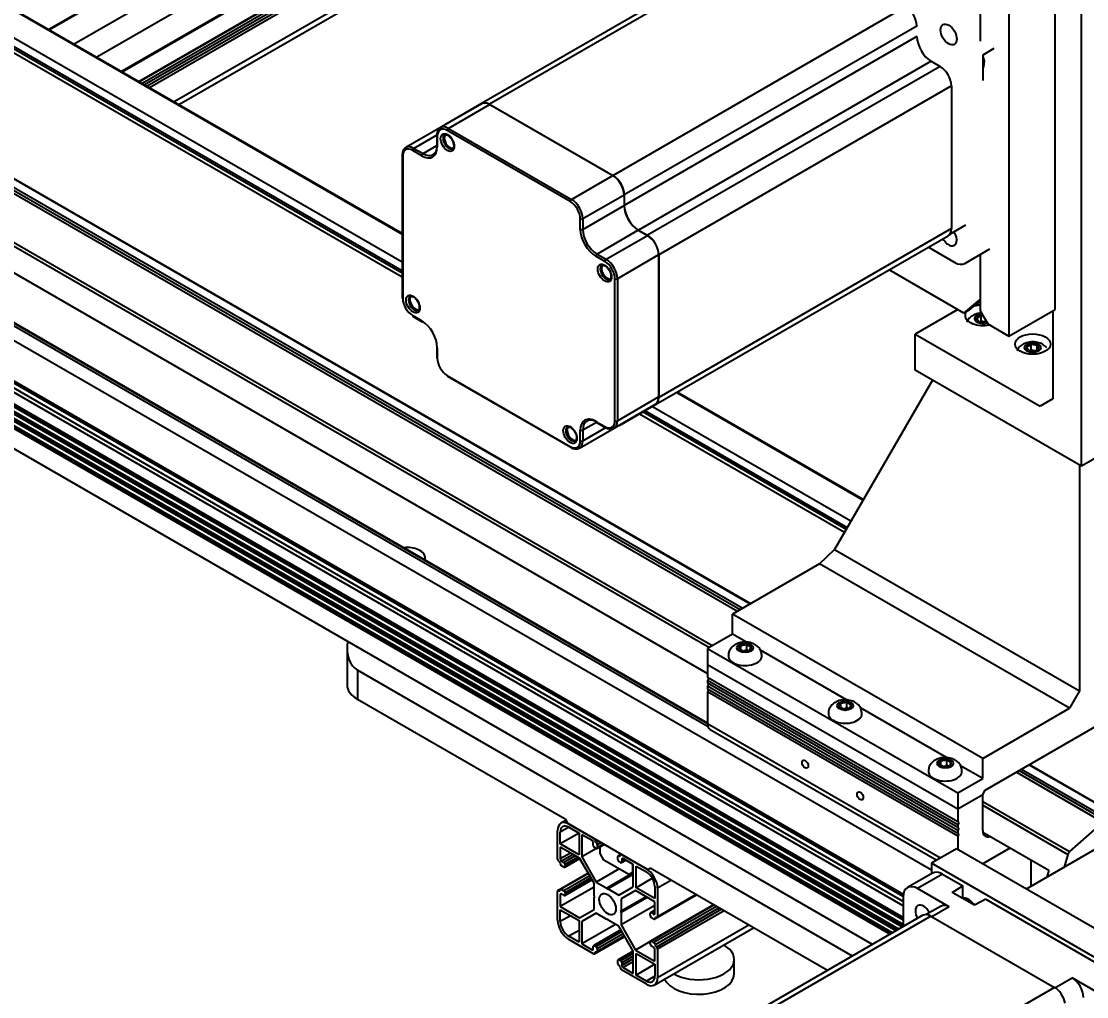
# Model space of a CAD drawing. Header units: millimetres. Extents: x 0 to 6044, y -1712 to 410.
# Drawn here: x 215 to 305.3, y 122.3 to 205 of the extents above; entities that cross this region are included whole.
import ezdxf
from ezdxf import colors
from ezdxf.entities.mleader import LeaderData, LeaderLine
from ezdxf.math import Vec2, Vec3

# ---------------------------------------------------------------- set-up
doc = ezdxf.new("R2010")
doc.units = ezdxf.units.MM
for name, color, linetype in [('1113-内六角平圆头螺钉-GB', 7, 'Continuous'), ('1115-步进电机LS86A12', 7, 'Continuous'), ('1121-安装板', 7, 'Continuous'), ('1211-TDT-4040S-8', 7, 'Continuous'), ('1212-GN_31611', 7, 'Continuous'), ('1221-第一轴同步带安装板', 7, 'Continuous'), ('1221-脚钉', 7, 'Continuous'), ('2114-步进电机LS86A12', 7, 'Continuous'), ('2313-内六角平圆头螺钉-GB', 7, 'Continuous'), ('2321-安装板零件', 7, 'Continuous'), ('2322-连接角', 7, 'Continuous'), ('Default', 7, 'Continuous'), ('G135后盖', 7, 'Continuous'), ('G135底座250', 7, 'Continuous'), ('LHBT10-S1000-1', 7, 'Continuous'), ('WGB10-4', 7, 'Continuous'), ('WGB10-5(B1)', 7, 'Continuous'), ('图框', 7, 'Continuous')]:
    doc.layers.add(name, color=color, linetype=linetype)

# ---------------------------------------------------------------- blocks, each defined once
blk = doc.blocks.new('SE1')
at = {"layer": '1113-内六角平圆头螺钉-GB', "color": 7, "linetype": 'Continuous'}
for p, q in [((275.99, 152.072), (276.492, 152.15)), ((275.99, 151.705), (275.99, 152.072)), ((276.492, 151.698), (276.492, 152.15)), ((276.492, 152.15), (276.859, 151.938)), ((276.223, 151.57), (275.855, 151.782)), ((276.725, 151.648), (276.223, 151.57)), ((284.708, 146.671), (284.341, 146.883)), ((284.475, 147.173), (284.977, 147.251)), ((284.475, 146.806), (284.475, 147.173)), ((285.21, 146.749), (284.708, 146.671)), ((284.977, 146.799), (284.977, 147.251)), ((284.977, 147.251), (285.344, 147.039)), ((293.193, 141.772), (292.826, 141.984)), ((292.96, 142.274), (293.462, 142.352)), ((292.96, 141.907), (292.96, 142.274)), ((293.462, 141.9), (293.462, 142.352)), ((293.462, 142.352), (293.83, 142.14)), ((293.695, 141.85), (293.193, 141.772))]:
    blk.add_line(p, q, dxfattribs=at)
for centre, radius, start, end in [((274.136, 152.756), 1.976, 330.4666, 339.74122), ((275.001, 152.624), 1.98, 330.47774, 339.73007), ((276.091, 152.626), 1.01, 280.17432, 293.35434), ((277.062, 152.261), 0.801, 224.64495, 233.33791), ((282.622, 147.857), 1.976, 330.4666, 339.74122), ((284.577, 147.727), 1.01, 280.17432, 293.35434), ((285.547, 147.362), 0.801, 224.64495, 233.33791), ((283.487, 147.725), 1.98, 330.47774, 339.73007), ((291.107, 142.958), 1.976, 330.4666, 339.74122), ((293.062, 142.828), 1.01, 280.17432, 293.35434), ((294.032, 142.463), 0.801, 224.64495, 233.33791), ((291.972, 142.826), 1.98, 330.47774, 339.73007)]:
    blk.add_arc(centre, radius, start, end, dxfattribs=at)
for centre in [(276.357, 151.86), (284.843, 146.961), (293.328, 142.062)]:
    blk.add_ellipse(centre, major_axis=(-0.689, 0), ratio=0.57735, dxfattribs=at)
for centre, major_axis, start_param, end_param in [((276.357, 151.86), (0.52, 0), 2.356194, 3.403392), ((276.357, 151.86), (0.52, 0), 1.308997, 2.356194), ((276.357, 151.86), (0.52, 0), 0.261799, 1.308997), ((276.357, 151.86), (-0.52, 0), 2.356194, 3.403392), ((276.357, 151.186), (1.425, 0), 3.115817, 6.283185), ((276.357, 151.86), (-0.52, 0), 0.261799, 1.308997), ((276.357, 151.86), (-0.52, 0), 1.308997, 2.356194), ((276.357, 151.186), (1.425, 0), 0, 0.002094), ((284.843, 146.961), (0.52, 0), 2.356194, 3.403392), ((284.843, 146.961), (-0.52, 0), 0.261799, 1.308997), ((284.843, 146.961), (0.52, 0), 1.308997, 2.356194), ((284.843, 146.961), (-0.52, 0), 1.308997, 2.356194), ((284.843, 146.961), (0.52, 0), 0.261799, 1.308997), ((284.843, 146.961), (-0.52, 0), 2.356194, 3.403392), ((284.843, 146.287), (1.425, 0), 3.115817, 6.283185), ((284.843, 146.287), (1.425, 0), 0, 0.002094), ((293.328, 142.062), (0.52, 0), 2.356194, 3.403392), ((293.328, 142.062), (-0.52, 0), 0.261799, 1.308997), ((293.328, 142.062), (0.52, 0), 1.308997, 2.356194), ((293.328, 142.062), (0.52, 0), 0.261799, 1.308997), ((293.328, 142.062), (-0.52, 0), 2.356194, 3.403392), ((293.328, 141.388), (1.425, 0), 3.115817, 6.283185), ((293.328, 142.062), (-0.52, 0), 1.308997, 2.356194), ((293.328, 141.388), (1.425, 0), 0, 0.002094)]:
    blk.add_ellipse(centre, major_axis=major_axis, ratio=0.57735, start_param=start_param, end_param=end_param, dxfattribs=at)
for points in [[(277.772, 151.19), (277.764, 151.32), (277.746, 151.546), (277.553, 151.87), (277.269, 152.124), (276.879, 152.306), (276.38, 152.386), (275.846, 152.316), (275.398, 152.102), (275.096, 151.787), (274.941, 151.457), (274.947, 151.264), (274.95, 151.183)], [(286.257, 146.291), (286.25, 146.421), (286.232, 146.647), (286.038, 146.971), (285.754, 147.225), (285.364, 147.407), (284.865, 147.487), (284.331, 147.417), (283.883, 147.203), (283.581, 146.889), (283.427, 146.558), (283.432, 146.365), (283.435, 146.284)], [(294.742, 141.392), (294.735, 141.522), (294.717, 141.748), (294.523, 142.072), (294.24, 142.326), (293.849, 142.508), (293.351, 142.588), (292.816, 142.518), (292.369, 142.304), (292.066, 141.99), (291.912, 141.659), (291.917, 141.466), (291.921, 141.385)]]:
    blk.add_open_spline(points, degree=3, knots=[0, 0, 0, 0, 0.086752, 0.176881, 0.267049, 0.369166, 0.49026, 0.622652, 0.746116, 0.849037, 0.945714, 1, 1, 1, 1], dxfattribs=at)
at = {"layer": '1115-步进电机LS86A12', "color": 7, "linetype": 'Continuous'}
for p, q in [((292.243, 132.747), (290.122, 131.522)), ((293.098, 132.662), (290.977, 131.438)), ((293.098, 132.662), (294.814, 131.672)), ((293.655, 129.891), (290.977, 131.438)), ((293.924, 131.12), (294.814, 131.672)), ((295.813, 130.029), (293.924, 131.12)), ((294.814, 130.644), (294.814, 131.672)), ((289.768, 130.739), (289.768, 128.202)), ((296.768, 130.544), (295.813, 130.029)), ((296.768, 130.544), (308.891, 123.544)), ((292.98, 129.958), (291.724, 129.233)), ((293.655, 129.891), (292.205, 129.054)), ((291.445, 129.171), (266.626, 114.841)), ((292.119, 129.104), (267.299, 114.775)), ((292.119, 129.104), (302.598, 123.054)), ((302.641, 123.028), (304.092, 123.866)), ((306.77, 122.319), (304.092, 123.866)), ((302.598, 123.054), (277.779, 108.724))]:
    blk.add_line(p, q, dxfattribs=at)
blk.add_arc((294.656, 129.324), 1.35, 31.73185, 74.44044, dxfattribs=at)
for centre, major_axis, start_param, end_param in [((293.098, 131.266), (0.855, -1.481), 2.356194, 3.141593), ((290.977, 130.041), (0.855, -1.481), 2.356194, 3.926991), ((295.151, 129.61), (-0.562, 0.974), 4.987986, 6.007589), ((295.213, 129.646), (0.548, -0.95), 2.609494, 2.973397), ((295.213, 129.646), (0.548, -0.95), 1.738992, 2.609494), ((291.491, 129.15), (-0.487, 0.844), 0, 1.528973), ((291.491, 129.15), (-0.487, 0.844), 4.666457, 6.283185), ((292.119, 128.004), (0.673, -1.167), 2.356194, 3.141593), ((293.655, 128.789), (0.675, -1.169), 2.356194, 3.141593), ((304.092, 122.763), (-0.675, 1.169), 3.926991, 5.497787), ((302.598, 121.954), (-0.673, 1.167), 4.197781, 5.497787)]:
    blk.add_ellipse(centre, major_axis=major_axis, ratio=0.57735, start_param=start_param, end_param=end_param, dxfattribs=at)
at = {"layer": '1121-安装板', "color": 7, "linetype": 'Continuous'}
for p, q in [((292.241, 174.594), (283.941, 160.219)), ((304.73, 167.384), (304.73, 148.216)), ((282.668, 158.994), (283.941, 160.219)), ((283.941, 160.219), (304.73, 148.216)), ((282.668, 158.994), (275.297, 154.738)), ((303.881, 146.747), (282.668, 158.994)), ((275.297, 153.023), (275.297, 154.738)), ((296.51, 142.491), (275.297, 154.738)), ((275.297, 153.023), (273.175, 151.799)), ((276.466, 152.348), (275.297, 153.023)), ((273.175, 151.799), (273.175, 150.451)), ((273.175, 151.799), (294.388, 139.551)), ((284.952, 147.449), (277.648, 151.666)), ((273.175, 150.451), (294.388, 138.204)), ((296.722, 139.796), (315.39, 150.574)), ((304.73, 148.216), (303.881, 146.747)), ((293.437, 142.55), (286.133, 146.767)), ((296.51, 142.491), (303.881, 146.747)), ((296.51, 140.776), (296.51, 142.491)), ((296.51, 140.776), (294.619, 141.868)), ((294.388, 139.551), (296.51, 140.776)), ((294.388, 139.551), (294.388, 138.204)), ((294.388, 138.204), (296.51, 139.429)), ((296.51, 139.429), (296.722, 139.796))]:
    blk.add_line(p, q, dxfattribs=at)
at = {"layer": '1211-TDT-4040S-8', "color": 7, "linetype": 'Continuous'}
for p, q in [((292.904, 247.967), (217.311, 204.324)), ((292.904, 247.917), (217.355, 204.299)), ((292.904, 245.492), (219.455, 203.086)), ((292.904, 243.287), (221.364, 201.984)), ((292.904, 240.862), (223.464, 200.771)), ((223.508, 200.746), (292.904, 240.811)), ((293.868, 239.706), (224.948, 199.915)), ((293.912, 239.68), (224.992, 199.89)), ((294.283, 239.65), (225.204, 199.767)), ((294.388, 239.466), (225.416, 199.645)), ((294.548, 239.313), (225.628, 199.522)), ((294.76, 239.191), (225.84, 199.4)), ((296.86, 237.978), (227.94, 198.187)), ((228.336, 197.959), (297.256, 237.75)), ((261.402, 136.649), (260.681, 136.232)), ((261.151, 137.23), (260.727, 136.985)), ((261.402, 136.918), (263.502, 135.706)), ((261.402, 136.649), (262.272, 136.146)), ((260.447, 133.942), (260.447, 136.367)), ((260.681, 135.228), (260.681, 136.232)), ((262.272, 136.146), (260.681, 135.228)), ((262.272, 136.146), (262.272, 134.309)), ((262.505, 136.012), (262.505, 134.122)), ((263.375, 135.51), (262.505, 136.012)), ((263.714, 135.583), (263.608, 135.522)), ((262.272, 134.309), (260.681, 135.228)), ((260.681, 134.958), (260.681, 133.954)), ((262.318, 134.013), (260.681, 134.958)), ((263.743, 134.836), (262.505, 134.122)), ((263.481, 135.105), (263.481, 135.326)), ((263.714, 134.848), (263.587, 134.922)), ((263.926, 135.461), (263.714, 135.338)), ((263.789, 134.841), (264.395, 135.19)), ((264.138, 135.338), (263.82, 135.154)), ((264.351, 135.216), (263.82, 134.909)), ((263.82, 135.154), (263.82, 134.909)), ((261.55, 134.456), (260.681, 133.954)), ((261.763, 134.334), (260.787, 133.77)), ((260.787, 133.77), (260.978, 133.66)), ((261.953, 134.224), (260.978, 133.66)), ((261.053, 133.261), (262.327, 133.997)), ((262.166, 134.101), (261.084, 133.476)), ((262.293, 134.028), (261.084, 133.33)), ((263.544, 131.888), (262.318, 134.013)), ((262.505, 134.122), (263.732, 131.997)), ((265.56, 133.905), (265.56, 134.15)), ((265.803, 134.341), (265.591, 134.219)), ((265.772, 134.273), (265.666, 134.211)), ((265.834, 134.359), (265.803, 134.341)), ((265.868, 133.641), (266.24, 133.855)), ((265.878, 134.334), (267.978, 133.121)), ((266.005, 133.991), (265.899, 133.93)), ((265.899, 133.93), (265.899, 133.709)), ((266.196, 133.881), (265.899, 133.709)), ((266.875, 133.489), (266.005, 133.991)), ((260.978, 133.268), (260.766, 133.391)), ((261.084, 133.476), (261.084, 133.33)), ((265.662, 133.111), (263.732, 131.997)), ((265.793, 133.648), (265.666, 133.721)), ((266.875, 131.599), (266.875, 133.489)), ((267.108, 131.517), (267.108, 133.354)), ((267.108, 133.354), (267.978, 132.852)), ((263.047, 132.75), (260.691, 131.39)), ((263.069, 132.712), (260.766, 131.382)), ((263.175, 132.528), (260.978, 131.26)), ((261.053, 130.86), (263.367, 132.196)), ((263.281, 132.345), (261.084, 131.076)), ((263.345, 132.234), (261.084, 130.929)), ((263.732, 131.997), (264.637, 131.474)), ((266.875, 132.766), (264.637, 131.474)), ((266.875, 132.644), (264.743, 131.413)), ((268.488, 132.313), (267.108, 131.517)), ((270.099, 132.142), (268.933, 131.468)), ((260.447, 128.773), (260.447, 131.198)), ((260.691, 131.39), (260.478, 131.267)), ((260.659, 131.321), (260.553, 131.26)), ((263.544, 131.566), (260.681, 129.912)), ((260.766, 131.382), (260.978, 131.26)), ((261.084, 131.076), (261.084, 130.929)), ((263.544, 130.843), (263.544, 131.888)), ((264.637, 131.474), (264.69, 131.37)), ((264.69, 131.37), (264.743, 131.413)), ((264.743, 131.413), (265.648, 130.89)), ((265.648, 130.89), (266.875, 131.599)), ((267.062, 131.274), (265.836, 130.566)), ((268.699, 130.329), (267.062, 131.274)), ((268.699, 130.598), (267.108, 131.517)), ((268.699, 131.603), (268.699, 130.598)), ((268.933, 131.468), (268.933, 129.043)), ((260.787, 130.978), (260.681, 130.917)), ((260.681, 130.917), (260.681, 129.912)), ((260.978, 130.868), (260.787, 130.978)), ((263.608, 130.745), (263.544, 130.843)), ((263.602, 130.754), (263.544, 130.721)), ((263.544, 130.721), (263.608, 130.745)), ((263.544, 129.676), (263.544, 130.721)), ((267.967, 130.751), (265.836, 129.521)), ((268.074, 130.69), (265.836, 129.398)), ((265.836, 130.566), (265.836, 129.521)), ((268.699, 129.325), (268.699, 130.329)), ((268.902, 128.974), (272.243, 130.904)), ((272.199, 130.929), (268.933, 129.043)), ((260.681, 129.912), (262.318, 128.967)), ((260.681, 128.639), (260.681, 129.643)), ((260.681, 129.643), (262.272, 128.724)), ((262.318, 128.967), (263.544, 129.676)), ((263.732, 129.351), (262.505, 128.643)), ((264.637, 128.829), (263.732, 129.351)), ((265.836, 129.521), (265.772, 129.496)), ((265.772, 129.496), (265.836, 129.398)), ((268.699, 130.007), (265.836, 128.353)), ((265.836, 129.398), (265.836, 128.353)), ((268.296, 129.165), (268.296, 129.312)), ((273.683, 130.073), (268.327, 126.981)), ((268.699, 129.596), (268.327, 129.381)), ((273.727, 130.047), (268.402, 126.973)), ((268.699, 129.545), (268.402, 129.374)), ((268.402, 129.374), (268.593, 129.263)), ((268.699, 129.325), (268.593, 129.263)), ((273.939, 129.925), (268.614, 126.851)), ((274.151, 129.802), (268.721, 126.667)), ((274.363, 129.68), (268.827, 126.483)), ((274.575, 129.557), (268.933, 126.299)), ((261.55, 129.141), (260.681, 128.639)), ((262.272, 128.724), (262.272, 126.887)), ((262.505, 128.643), (262.505, 126.753)), ((265.369, 128.406), (262.505, 126.753)), ((264.69, 128.871), (264.637, 128.829)), ((264.695, 128.862), (264.637, 128.829)), ((264.743, 128.767), (264.69, 128.871)), ((265.648, 128.245), (264.743, 128.767)), ((265.836, 128.353), (267.062, 126.228)), ((268.614, 128.859), (268.402, 128.982)), ((268.689, 128.852), (268.902, 128.974)), ((268.827, 128.982), (268.721, 128.92)), ((276.675, 128.345), (268.933, 123.874)), ((262.272, 127.892), (261.402, 127.39)), ((265.826, 127.937), (263.512, 126.601)), ((265.848, 127.899), (263.587, 126.593)), ((265.911, 127.789), (263.714, 126.52)), ((266.018, 127.605), (263.82, 126.336)), ((266.124, 127.421), (263.82, 126.091)), ((266.875, 126.12), (265.648, 128.245)), ((268.653, 123.256), (277.071, 128.117)), ((262.272, 126.887), (261.402, 127.39)), ((263.502, 125.908), (261.402, 127.12)), ((262.505, 126.753), (263.375, 126.25)), ((263.481, 126.312), (263.481, 126.532)), ((263.587, 126.593), (263.714, 126.52)), ((263.789, 126.023), (266.146, 127.383)), ((268.3, 126.943), (267.062, 126.228)), ((268.296, 126.765), (268.296, 126.912)), ((268.402, 126.973), (268.614, 126.851)), ((268.593, 126.471), (268.402, 126.581)), ((263.481, 126.312), (263.375, 126.25)), ((263.577, 125.9), (263.789, 126.023)), ((263.714, 126.03), (263.608, 125.969)), ((263.82, 126.336), (263.82, 126.091)), ((266.865, 126.136), (265.591, 125.401)), ((266.875, 126.091), (265.666, 125.393)), ((266.875, 125.944), (265.793, 125.32)), ((266.875, 125.699), (265.899, 125.136)), ((266.875, 124.23), (266.875, 126.12)), ((267.062, 126.228), (268.699, 125.283)), ((267.108, 124.095), (267.108, 125.932)), ((267.108, 125.932), (268.699, 125.014)), ((268.699, 125.283), (268.699, 126.287)), ((268.933, 126.299), (268.933, 123.874)), ((265.56, 125.087), (265.56, 125.332)), ((265.666, 125.393), (265.793, 125.32)), ((266.875, 125.479), (265.899, 124.916)), ((265.899, 125.136), (265.899, 124.916)), ((266.875, 125.234), (266.005, 124.732)), ((266.005, 124.732), (266.875, 124.23)), ((268.699, 125.014), (267.108, 124.095)), ((268.699, 125.014), (268.699, 124.009)), ((267.978, 123.323), (265.878, 124.536)), ((267.978, 123.593), (267.108, 124.095)), ((268.699, 124.009), (267.978, 123.593))]:
    blk.add_line(p, q, dxfattribs=at)
for centre, major_axis, start_param, end_param in [((261.402, 135.816), (0.675, -1.169), 2.356194, 3.926991), ((261.402, 135.816), (0.51, -0.883), 2.356194, 3.926991), ((263.502, 135.583), (-0.075, 0.13), 3.926991, 5.497787), ((263.375, 135.387), (0.075, -0.13), 0.785398, 2.356194), ((263.587, 135.044), (0.075, -0.13), 3.926991, 5.497787), ((263.714, 135.461), (-0.075, 0.13), 0.785398, 2.356194), ((263.714, 135.216), (-0.075, 0.13), 3.926991, 5.497787), ((263.714, 134.971), (-0.075, 0.13), 2.356194, 3.926991), ((260.553, 133.881), (0.075, -0.13), 3.926991, 5.497787), ((260.553, 133.636), (0.075, -0.13), 0.785398, 2.356194), ((260.787, 133.893), (-0.075, 0.13), 0.785398, 2.356194), ((265.666, 134.089), (0.075, -0.13), 2.356194, 3.926991), ((265.666, 133.844), (0.075, -0.13), 3.926991, 5.497787), ((265.666, 134.334), (-0.075, 0.13), 2.356194, 3.926991), ((265.878, 134.211), (0.075, -0.13), 2.356194, 3.926991), ((266.005, 133.868), (0.075, -0.13), 2.356194, 3.926991), ((260.766, 133.513), (0.075, -0.13), 3.926991, 5.497787), ((260.978, 133.538), (-0.075, 0.13), 3.926991, 5.497787), ((260.978, 133.391), (-0.075, 0.13), 2.356194, 3.926991), ((265.793, 133.77), (-0.075, 0.13), 2.356194, 3.926991), ((267.978, 132.019), (-0.675, 1.169), 3.926991, 5.497787), ((267.978, 132.019), (-0.51, 0.883), 3.926991, 5.497787), ((260.553, 131.137), (0.075, -0.13), 2.356194, 3.926991), ((260.553, 131.382), (-0.075, 0.13), 2.356194, 3.926991), ((260.766, 131.26), (0.075, -0.13), 2.356194, 3.926991), ((260.978, 131.137), (-0.075, 0.13), 3.926991, 5.497787), ((260.787, 130.856), (0.075, -0.13), 2.356194, 3.926991), ((260.978, 130.99), (-0.075, 0.13), 2.356194, 3.926991), ((268.402, 129.251), (0.075, -0.13), 2.356194, 3.926991), ((268.593, 129.386), (-0.075, 0.13), 2.356194, 3.926991), ((261.402, 128.222), (0.675, -1.169), 3.926991, 5.497787), ((261.402, 128.222), (0.51, -0.883), 3.926991, 5.497787), ((268.402, 129.104), (0.075, -0.13), 3.926991, 5.497787), ((268.614, 128.982), (-0.075, 0.13), 2.356194, 3.926991), ((268.827, 128.859), (0.075, -0.13), 2.356194, 3.926991), ((268.827, 129.104), (-0.075, 0.13), 2.356194, 3.926991), ((263.587, 126.471), (0.075, -0.13), 2.356194, 3.926991), ((263.714, 126.397), (-0.075, 0.13), 3.926991, 5.497787), ((268.402, 126.851), (0.075, -0.13), 2.356194, 3.926991), ((268.402, 126.704), (0.075, -0.13), 3.926991, 5.497787), ((268.614, 126.728), (-0.075, 0.13), 3.926991, 5.497787), ((268.827, 126.606), (-0.075, 0.13), 0.785398, 2.356194), ((263.375, 126.373), (-0.075, 0.13), 2.356194, 3.926991), ((263.502, 126.03), (-0.075, 0.13), 2.356194, 3.926991), ((263.714, 125.908), (0.075, -0.13), 2.356194, 3.926991), ((263.714, 126.153), (-0.075, 0.13), 2.356194, 3.926991), ((268.593, 126.348), (0.075, -0.13), 0.785398, 2.356194), ((268.827, 126.361), (-0.075, 0.13), 3.926991, 5.497787), ((265.666, 125.271), (0.075, -0.13), 2.356194, 3.926991), ((265.666, 125.026), (0.075, -0.13), 3.926991, 5.497787), ((265.666, 124.781), (0.075, -0.13), 0.785398, 2.356194), ((265.878, 124.658), (0.075, -0.13), 3.926991, 5.497787), ((265.793, 125.197), (-0.075, 0.13), 3.926991, 5.497787), ((266.005, 124.854), (-0.075, 0.13), 0.785398, 2.356194), ((267.978, 124.426), (-0.51, 0.883), 2.356194, 3.926991), ((267.978, 124.426), (-0.675, 1.169), 2.356194, 3.926991)]:
    blk.add_ellipse(centre, major_axis=major_axis, ratio=0.57735, start_param=start_param, end_param=end_param, dxfattribs=at)
blk.add_ellipse((264.69, 130.121), major_axis=(0.495, -0.857), ratio=0.57735, dxfattribs=at)
at = {"layer": '1212-GN_31611', "color": 7, "linetype": 'Continuous'}
for p, q in [((264.054, 134.407), (264.054, 134.993)), ((264.372, 133.856), (264.054, 134.407)), ((266.493, 132.631), (264.372, 133.856)), ((266.811, 133.525), (266.811, 132.815)), ((266.875, 132.852), (266.811, 132.815)), ((266.811, 132.815), (266.493, 132.631))]:
    blk.add_line(p, q, dxfattribs=at)
at = {"layer": '1221-第一轴同步带安装板', "color": 7, "linetype": 'Continuous'}
for p, q in [((242.598, 151.904), (242.598, 148.737)), ((243.477, 149.962), (243.477, 147.512)), ((285.466, 125.719), (243.477, 149.962)), ((243.477, 147.512), (261.084, 137.347)), ((261.084, 137.347), (261.296, 136.979)), ((268.084, 133.06), (261.296, 136.979)), ((268.084, 133.06), (268.296, 133.183)), ((283.345, 124.494), (268.296, 133.183))]:
    blk.add_line(p, q, dxfattribs=at)
for centre, major_axis, start_param, end_param in [((245.598, 153.636), (-2.121, -3.674), 5.35589, 6.283185), ((245.598, 148.737), (3, 0), 3.141593, 3.926991)]:
    blk.add_ellipse(centre, major_axis=major_axis, ratio=0.57735, start_param=start_param, end_param=end_param, dxfattribs=at)
at = {"layer": '1221-脚钉', "color": 7, "linetype": 'Continuous'}
for p, q in [((274.554, 126.655), (274.546, 126.659)), ((275.433, 124.205), (275.433, 125.43))]:
    blk.add_line(p, q, dxfattribs=at)
for centre, major_axis, start_param, end_param in [((272.433, 125.43), (-3, 0), 0.781794, 3.926991), ((272.433, 126.655), (-1.5, 0), -4.047128, -3.806854), ((272.433, 124.205), (-3, 0), 0.257633, 3.141593)]:
    blk.add_ellipse(centre, major_axis=major_axis, ratio=0.57735, start_param=start_param, end_param=end_param, dxfattribs=at)
at = {"layer": '2114-步进电机LS86A12', "color": 7, "linetype": 'Continuous'}
for p, q in [((278.823, 212.392), (254.004, 198.063)), ((279.497, 212.326), (254.677, 197.996)), ((289.976, 206.275), (265.157, 191.946)), ((290.929, 204.626), (266.109, 190.296)), ((290.929, 204.64), (290.929, 204.626)), ((290.929, 203.736), (266.109, 189.407)), ((290.929, 203.736), (290.929, 203.752)), ((296.545, 202.183), (297.468, 202.753)), ((292.136, 201.646), (267.316, 187.316)), ((292.136, 201.646), (292.906, 201.201)), ((296.545, 200.001), (296.545, 202.183)), ((292.906, 201.201), (268.086, 186.872)), ((293.858, 199.551), (269.039, 185.222)), ((293.858, 199.551), (293.858, 187.451)), ((254.024, 198.032), (250.523, 196.011)), ((254.004, 198.063), (251.074, 196.371)), ((254.699, 197.965), (251.198, 195.945)), ((254.677, 197.996), (265.157, 191.946)), ((254.699, 197.965), (265.135, 191.94)), ((250.523, 196.011), (247.591, 194.318)), ((250.207, 195.372), (248.266, 194.251)), ((250.2, 195.332), (250.2, 194.444)), ((250.244, 195.271), (250.244, 194.383)), ((261.529, 189.735), (251.092, 195.761)), ((251.198, 195.945), (261.635, 189.919)), ((249.035, 193.807), (250.2, 194.48)), ((247.267, 193.639), (247.267, 181.588)), ((247.311, 193.578), (247.311, 181.526)), ((248.929, 193.624), (248.16, 194.068)), ((248.266, 194.251), (249.035, 193.807)), ((261.635, 189.919), (265.135, 191.94)), ((266.09, 190.286), (262.59, 188.265)), ((266.09, 190.286), (266.09, 189.398)), ((266.109, 190.296), (266.109, 189.407)), ((262.59, 187.378), (266.09, 189.398)), ((262.378, 187.378), (262.378, 188.265)), ((262.59, 188.265), (262.59, 187.378)), ((267.299, 187.304), (263.799, 185.283)), ((267.299, 187.304), (268.068, 186.86)), ((267.316, 187.316), (268.086, 186.872)), ((293.858, 187.451), (269.039, 173.121)), ((293.732, 186.977), (295.067, 187.748)), ((264.568, 184.839), (268.068, 186.86)), ((268.76, 172.505), (293.579, 186.834)), ((263.799, 185.283), (264.568, 184.839)), ((291.902, 185.866), (294.137, 184.575)), ((294.992, 184.49), (297.113, 185.715)), ((264.462, 184.656), (263.693, 185.099)), ((269.023, 185.207), (265.523, 183.186)), ((269.023, 185.207), (269.023, 173.155)), ((269.039, 185.222), (269.039, 173.121)), ((265.31, 171.134), (265.31, 183.186)), ((265.523, 183.186), (265.523, 171.134)), ((248.16, 180.057), (248.929, 179.613)), ((248.191, 179.988), (248.96, 179.544)), ((250.2, 177.396), (250.2, 176.508)), ((250.244, 177.335), (250.244, 176.447)), ((251.092, 174.977), (261.529, 168.951)), ((251.123, 174.908), (261.56, 168.883)), ((265.523, 171.134), (269.023, 173.155)), ((265.243, 170.516), (268.743, 172.537)), ((265.83, 170.813), (268.76, 172.505)), ((263.755, 171.002), (262.59, 170.329)), ((263.693, 171.088), (264.462, 170.644)), ((263.724, 171.02), (264.493, 170.576)), ((262.31, 168.823), (265.243, 170.516)), ((262.378, 169.441), (262.378, 170.329)), ((262.59, 169.441), (264.529, 170.561)), ((262.59, 170.329), (262.59, 169.441))]:
    blk.add_line(p, q, dxfattribs=at)
blk.add_arc((295.302, 201.54), 1.35, 345.55956, 22.967, dxfattribs=at)
for centre, major_axis, start_param, end_param in [((289.976, 205.176), (-0.673, 1.167), 3.939692, 5.497787), ((292.136, 203.04), (-0.853, 1.478), 0.785398, 2.356194), ((295.858, 201.861), (0.548, -0.95), 0.532098, 1.269476), ((295.797, 201.825), (-0.562, 0.974), 3.580897, 4.273085), ((292.906, 200.101), (-0.673, 1.167), 3.926991, 5.497787), ((295.858, 201.861), (0.548, -0.95), 0.30132, 0.532098), ((254.677, 196.896), (0.673, -1.167), 2.356194, 3.374097), ((254.699, 196.863), (0.675, -1.169), 2.356194, 3.141593), ((251.198, 194.842), (0.675, -1.169), 2.356194, 3.086013), ((251.748, 195.205), (0.673, -1.167), 2.909089, 3.374097), ((250.35, 195.332), (0.15, 0), 3.14143, 3.926991), ((251.092, 194.781), (0.6, -1.039), 2.356194, 3.926991), ((251.198, 194.842), (0.675, -1.169), 3.086013, 3.141593), ((251.213, 194.808), (-0.337, 0.585), 0.000188, 3.160681), ((251.319, 194.869), (0.337, -0.585), 3.141593, 6.283185), ((251.198, 195.822), (-0.075, -0.13), 3.926991, 5.497787), ((248.266, 193.149), (0.675, -1.169), 3.086013, 3.141593), ((248.266, 193.149), (0.675, -1.169), 2.356194, 3.086013), ((248.929, 195.142), (-0.93, 1.611), 2.356194, 3.926991), ((249.035, 195.204), (-0.855, 1.481), 2.356194, 3.926991), ((250.35, 194.444), (0.15, 0), 3.141593, 3.926991), ((247.417, 193.639), (0.15, 0), 3.14143, 3.926991), ((248.16, 193.088), (0.6, -1.039), 2.356194, 3.926991), ((248.266, 194.129), (-0.075, -0.13), 3.926991, 5.497787), ((249.035, 193.685), (-0.075, -0.13), 3.926991, 5.497787), ((265.135, 190.837), (-0.675, 1.169), 3.926991, 5.497787), ((265.157, 190.846), (-0.673, 1.167), 3.926991, 5.497787), ((261.635, 189.796), (-0.075, -0.13), 3.926991, 5.497787), ((261.635, 188.817), (-0.675, 1.169), 3.926991, 5.497787), ((261.529, 188.755), (0.6, -1.039), 0.785398, 2.356194), ((267.299, 188.7), (-0.855, 1.481), 0.785398, 2.356194), ((267.316, 188.71), (-0.853, 1.478), 0.785398, 2.356194), ((262.484, 188.327), (0.15, 0), 3.926991, 5.497787), ((263.693, 186.618), (0.93, -1.611), 3.926991, 5.497787), ((262.484, 187.439), (0.15, 0), 3.926991, 5.497787), ((263.799, 186.679), (-0.855, 1.481), 0.785398, 2.356194), ((293.623, 186.862), (-0.487, 0.844), 1.573307, 4.758321), ((292.906, 188.001), (-0.673, 1.167), 3.141593, 3.890636), ((292.906, 188.001), (0.673, -1.167), 0.749044, 0.785398), ((268.068, 185.758), (-0.675, 1.169), 3.926991, 5.497787), ((268.086, 185.772), (-0.673, 1.167), 3.926991, 5.497787), ((263.799, 185.161), (0.075, 0.13), 0.785398, 2.356194), ((264.652, 183.794), (0.337, -0.585), 3.141593, 6.283185), ((264.568, 184.717), (0.075, 0.13), 0.785398, 2.356194), ((264.462, 183.676), (0.6, -1.039), 0.785398, 2.356194), ((264.568, 183.737), (-0.675, 1.169), 3.926991, 5.497787), ((294.137, 185.971), (-0.855, 1.481), 2.356194, 3.141593), ((264.546, 183.733), (-0.337, 0.585), 0.000188, 3.160681), ((265.417, 183.247), (0.15, 0), 3.926991, 5.497787), ((248.288, 181.102), (-0.337, 0.585), 0.000188, 3.160681), ((248.394, 181.163), (0.337, -0.585), 3.430674, 6.283185), ((247.417, 181.588), (0.15, 0), 3.141593, 3.926991), ((248.16, 181.036), (-0.6, 1.039), 0.785398, 2.356194), ((248.266, 180.118), (0.075, 0.13), 2.356194, 3.141593), ((248.929, 178.094), (-0.93, 1.611), 3.926991, 5.497787), ((249.035, 179.674), (0.075, 0.13), 2.356194, 3.141593), ((250.35, 177.396), (0.15, 0), 3.141593, 3.926991), ((250.35, 176.508), (0.15, 0), 3.141593, 3.926991), ((251.092, 175.957), (-0.6, 1.039), 0.785398, 2.356194), ((251.198, 175.038), (0.075, 0.13), 2.356194, 3.141593), ((268.086, 173.671), (-0.673, 1.167), 2.909089, 3.926991), ((268.068, 173.706), (-0.675, 1.169), 3.141593, 3.926991), ((263.693, 169.57), (0.93, -1.611), 2.356194, 3.926991), ((263.799, 169.631), (0.855, -1.481), 2.356194, 3.926991), ((263.799, 171.15), (0.075, 0.13), 2.356194, 3.141593), ((264.462, 171.624), (-0.6, 1.039), 2.356194, 3.926991), ((264.568, 171.685), (-0.675, 1.169), 3.086013, 3.926991), ((265.417, 171.196), (0.15, 0), 3.926991, 5.497787), ((265.157, 171.98), (-0.673, 1.167), 2.909089, 3.374097), ((261.62, 170.027), (-0.337, 0.585), 0.000188, 3.160681), ((261.727, 170.088), (0.337, -0.585), 3.141593, 6.283185), ((262.484, 170.39), (0.15, 0), 3.926991, 5.497787), ((264.568, 170.706), (0.075, 0.13), 2.356194, 3.141404), ((261.529, 169.931), (-0.6, 1.039), 2.356194, 3.926991), ((261.635, 169.992), (-0.675, 1.169), 3.086013, 3.926991), ((262.484, 169.502), (0.15, 0), 3.926991, 5.497787), ((261.635, 169.012), (0.075, 0.13), 2.356194, 3.141404)]:
    blk.add_ellipse(centre, major_axis=major_axis, ratio=0.57735, start_param=start_param, end_param=end_param, dxfattribs=at)
for centre, major_axis in [((293.623, 203.911), (-0.487, 0.844)), ((251.107, 194.747), (0.412, -0.714)), ((264.44, 183.671), (0.412, -0.714)), ((248.182, 181.041), (0.412, -0.714)), ((261.514, 169.965), (0.412, -0.714))]:
    blk.add_ellipse(centre, major_axis=major_axis, ratio=0.57735, dxfattribs=at)
for points, knots in [([(250.577, 196.018), (250.522, 195.997), (250.389, 195.942), (250.235, 195.691), (250.21, 195.471), (250.2, 195.332)], [0, 0, 0, 0, 0.205409, 0.586588, 1, 1, 1, 1]), ([(250.876, 195.39), (250.879, 195.392), (250.903, 195.416), (250.979, 195.421), (251.082, 195.377), (251.138, 195.352)], [0, 0, 0, 0, 0.050801, 0.564664, 1, 1, 1, 1]), ([(251.138, 195.352), (251.193, 195.315), (251.292, 195.247), (251.45, 195.06), (251.574, 194.835), (251.644, 194.601), (251.652, 194.401), (251.609, 194.27), (251.574, 194.242), (251.554, 194.228)], [0, 0, 0, 0, 0.132655, 0.279413, 0.430464, 0.582014, 0.729834, 0.871769, 1, 1, 1, 1]), ([(247.644, 194.325), (247.589, 194.304), (247.456, 194.249), (247.302, 193.998), (247.277, 193.778), (247.267, 193.639)], [0, 0, 0, 0, 0.205409, 0.586588, 1, 1, 1, 1]), ([(264.209, 184.315), (264.211, 184.317), (264.235, 184.341), (264.311, 184.346), (264.414, 184.302), (264.471, 184.276)], [0, 0, 0, 0, 0.050801, 0.564664, 1, 1, 1, 1]), ([(264.471, 184.276), (264.525, 184.24), (264.624, 184.171), (264.783, 183.984), (264.906, 183.759), (264.977, 183.525), (264.985, 183.326), (264.942, 183.195), (264.906, 183.167), (264.886, 183.153)], [0, 0, 0, 0, 0.132655, 0.279413, 0.430464, 0.582014, 0.729834, 0.871769, 1, 1, 1, 1]), ([(247.951, 181.684), (247.954, 181.686), (247.977, 181.71), (248.053, 181.715), (248.157, 181.671), (248.213, 181.646)], [0, 0, 0, 0, 0.050801, 0.564664, 1, 1, 1, 1]), ([(248.213, 181.646), (248.268, 181.609), (248.366, 181.541), (248.525, 181.354), (248.648, 181.129), (248.719, 180.894), (248.727, 180.695), (248.684, 180.564), (248.649, 180.536), (248.628, 180.522)], [0, 0, 0, 0, 0.132655, 0.279413, 0.430464, 0.582014, 0.729834, 0.871769, 1, 1, 1, 1]), ([(261.284, 170.608), (261.286, 170.611), (261.31, 170.635), (261.386, 170.64), (261.489, 170.596), (261.545, 170.57)], [0, 0, 0, 0, 0.050801, 0.564664, 1, 1, 1, 1]), ([(261.545, 170.57), (261.6, 170.534), (261.699, 170.465), (261.857, 170.278), (261.981, 170.053), (262.051, 169.819), (262.06, 169.62), (262.016, 169.489), (261.981, 169.461), (261.961, 169.447)], [0, 0, 0, 0, 0.132655, 0.279413, 0.430464, 0.582014, 0.729834, 0.871769, 1, 1, 1, 1]), ([(264.493, 170.576), (264.586, 170.529), (264.766, 170.445), (265.029, 170.416), (265.149, 170.486), (265.189, 170.509)], [0, 0, 0, 0, 0.351851, 0.812673, 1, 1, 1, 1]), ([(261.56, 168.883), (261.653, 168.836), (261.833, 168.752), (262.097, 168.723), (262.216, 168.792), (262.257, 168.816)], [0, 0, 0, 0, 0.351851, 0.812673, 1, 1, 1, 1])]:
    blk.add_open_spline(points, degree=3, knots=knots, dxfattribs=at)
at = {"layer": '2313-内六角平圆头螺钉-GB', "color": 7, "linetype": 'Continuous'}
for p, q in [((296.142, 179.572), (296.008, 179.862)), ((296.375, 179.623), (296.375, 180.074)), ((296.375, 180.074), (296.533, 180.049)), ((296.644, 179.494), (296.142, 179.572)), ((300.385, 177.122), (300.251, 177.412)), ((300.887, 177.045), (300.385, 177.122)), ((300.618, 177.173), (300.618, 177.624)), ((300.618, 177.624), (301.12, 177.547)), ((301.12, 177.095), (301.12, 177.547)), ((301.12, 177.547), (301.254, 177.257))]:
    blk.add_line(p, q, dxfattribs=at)
for centre, radius, start, end in [((295.344, 181.437), 1.709, 292.87149, 307.12851), ((295.794, 180.205), 0.823, 299.07004, 314.93583), ((296.776, 180.55), 1.01, 246.64352, 269.01293), ((295.979, 181.071), 1.711, 292.87853, 298.85916), ((299.586, 178.987), 1.709, 292.87149, 307.12851), ((300.037, 177.756), 0.823, 299.07004, 314.93583), ((301.018, 178.1), 1.01, 246.64352, 275.76852), ((300.222, 178.621), 1.711, 292.87853, 307.12147)]:
    blk.add_arc(centre, radius, start, end, dxfattribs=at)
for centre, major_axis, start_param, end_param in [((296.51, 179.784), (0.689, 0), 1.646529, 5.280157), ((296.51, 179.784), (0.52, 0), 2.879793, 3.926991), ((296.51, 179.784), (-0.52, 0), 4.974188, 6.021386), ((296.51, 179.784), (0.52, 0), 1.563917, 1.832596), ((296.51, 179.784), (-0.52, 0), 0.785398, 1.832596), ((296.51, 179.784), (0.52, 0), 4.974188, 5.36277), ((300.752, 177.335), (0.52, 0), 2.879793, 3.926991), ((300.752, 177.335), (-0.52, 0), 4.974188, 6.021386), ((300.752, 177.335), (-0.52, 0), 0.785398, 1.832596), ((300.752, 177.335), (0.52, 0), 0.785398, 1.832596), ((300.752, 177.335), (0.52, 0), 4.974188, 6.021386), ((300.752, 177.335), (-0.52, 0), 2.879793, 3.926991)]:
    blk.add_ellipse(centre, major_axis=major_axis, ratio=0.57735, start_param=start_param, end_param=end_param, dxfattribs=at)
blk.add_ellipse((300.752, 177.335), major_axis=(0.689, 0), ratio=0.57735, dxfattribs=at)
for points, knots in [([(296.4, 180.281), (296.397, 180.281), (296.204, 180.269), (295.853, 180.191), (295.44, 179.937), (295.248, 179.684), (295.173, 179.533), (295.161, 179.507)], [0.5260048, 0.5260048, 0.5260048, 0.5260048, 0.5280596, 0.6634362, 0.7795111, 0.8794909, 0.8995475, 0.8995475, 0.8995475, 0.8995475]), ([(301.949, 177.312), (301.924, 177.345), (301.817, 177.47), (301.563, 177.659), (301.143, 177.816), (300.617, 177.857), (300.096, 177.742), (299.682, 177.488), (299.491, 177.234), (299.415, 177.083), (299.404, 177.058)], [0.1722988, 0.1722988, 0.1722988, 0.1722988, 0.2034282, 0.2956904, 0.4029315, 0.5280596, 0.6634362, 0.7795111, 0.8794909, 0.8995475, 0.8995475, 0.8995475, 0.8995475])]:
    blk.add_open_spline(points, degree=3, knots=knots, dxfattribs=at)
at = {"layer": '2321-安装板零件', "color": 7, "linetype": 'Continuous'}
for p, q in [((302.662, 180.58), (302.662, 213.648)), ((296.298, 212.056), (296.298, 203.36)), ((298.737, 211.383), (298.737, 178.314)), ((296.298, 185.244), (296.298, 180.458)), ((296.298, 180.458), (296.934, 179.355)), ((298.737, 178.314), (302.662, 180.58)), ((296.934, 179.355), (298.737, 178.314))]:
    blk.add_line(p, q, dxfattribs=at)
at = {"layer": '2322-连接角', "color": 7, "linetype": 'Continuous'}
for p, q in [((304.889, 167.292), (304.889, 212.607)), ((294.388, 180.58), (290.782, 178.498)), ((302.45, 180.458), (302.45, 172.987)), ((290.782, 178.498), (301.389, 172.374)), ((290.782, 175.436), (290.782, 178.498)), ((304.889, 167.292), (290.782, 175.436)), ((302.45, 172.987), (301.389, 172.374)), ((307.594, 168.853), (304.889, 167.292))]:
    blk.add_line(p, q, dxfattribs=at)
for start_param, end_param in [(4.854286, 5.118435), (5.948813, 6.283185), (0, 1.944678)]:
    blk.add_ellipse((296.51, 180.09), major_axis=(-1.5, 0), ratio=0.57735, start_param=start_param, end_param=end_param, dxfattribs=at)
blk.add_ellipse((300.752, 177.641), major_axis=(-1.5, 0), ratio=0.57735, dxfattribs=at)
at = {"layer": 'G135后盖', "color": 7, "linetype": 'Continuous'}
for p, q in [((294.919, 180.274), (288.568, 183.941)), ((294.919, 180.274), (296.298, 181.424)), ((296.298, 181.315), (295.343, 180.519)), ((295.343, 180.519), (294.919, 180.274))]:
    blk.add_line(p, q, dxfattribs=at)
at = {"layer": 'G135底座250', "color": 7, "linetype": 'Continuous'}
blk.add_line((296.261, 180.993), (295.703, 180.819), dxfattribs=at)
blk.add_ellipse((295.873, 181.799), major_axis=(-0.45, 0.779), ratio=0.57735, start_param=3.01189, end_param=3.085922, dxfattribs=at)
at = {"layer": 'LHBT10-S1000-1', "color": 7, "linetype": 'Continuous'}
for p, q in [((63.432, 293.12), (247.267, 186.983)), ((247.267, 187.029), (63.527, 293.112)), ((59.693, 291.987), (247.267, 183.691)), ((59.754, 292.145), (247.267, 183.884)), ((60.39, 292.512), (247.267, 184.619)), ((59.509, 291.758), (247.267, 183.356)), ((50.029, 286.53), (276.798, 155.605)), ((49.185, 285.772), (275.719, 154.982)), ((49.314, 285.96), (275.947, 155.113)), ((49.392, 286.162), (276.161, 155.237)), ((50.274, 286.426), (276.831, 155.624)), ((46.209, 283.029), (273.34, 151.894)), ((46.351, 283.259), (273.611, 152.05)), ((46.502, 280.574), (273.175, 149.704)), ((273.222, 145.158), (45.664, 276.539)), ((273.175, 145.43), (45.876, 276.661)), ((273.175, 145.481), (45.951, 276.669)), ((292.177, 132.99), (44.285, 276.11)), ((289.782, 130.943), (45.133, 272.191)), ((289.768, 129.972), (45.133, 271.211)), ((289.768, 130.339), (45.452, 271.395)), ((289.768, 130.768), (46.088, 271.456)), ((289.768, 128.992), (45.133, 270.232)), ((289.768, 128.747), (45.133, 269.987)), ((289.768, 128.379), (45.133, 269.619)), ((289.709, 128.168), (45.133, 269.374)), ((289.768, 128.869), (45.239, 270.048)), ((289.768, 128.257), (45.239, 269.435)), ((289.391, 127.985), (45.133, 269.007)), ((289.179, 127.862), (45.133, 268.762)), ((288.86, 127.679), (45.133, 268.394)), ((289.285, 127.923), (45.239, 268.823)), ((288.648, 127.556), (45.133, 268.149)), ((288.754, 127.617), (45.239, 268.211)), ((287.163, 126.699), (44.285, 266.925)), ((270.551, 173.539), (286.362, 164.411)), ((286.382, 164.446), (270.592, 173.563)), ((267.411, 171.726), (284.791, 161.692)), ((267.701, 171.893), (284.936, 161.943)), ((267.868, 171.99), (285.02, 162.087)), ((268.504, 172.357), (285.338, 162.639)), ((300.45, 141.949), (307.557, 137.846)), ((300.483, 141.968), (307.802, 137.742)), ((299.372, 141.326), (306.713, 137.088)), ((299.6, 141.458), (306.842, 137.276)), ((299.814, 141.581), (306.921, 137.478)), ((296.51, 138.83), (303.88, 134.575)), ((296.51, 138.517), (303.737, 134.345)), ((306.713, 137.088), (303.88, 134.575)), ((296.521, 136.225), (302.121, 132.993)), ((300.593, 133.875), (300.593, 131.621)), ((303.737, 134.345), (303.43, 133.259)), ((302.121, 132.993), (301.955, 132.407))]:
    blk.add_line(p, q, dxfattribs=at)
for centre, major_axis, start_param, end_param in [((247.719, 159.515), (1.5, 0), 0, 1.784068), ((247.719, 159.515), (1.5, 0), 6.069914, 6.283185), ((303.934, 134.37), (0.15, 0.26), 1.047198, 1.984154)]:
    blk.add_ellipse(centre, major_axis=major_axis, ratio=0.57735, start_param=start_param, end_param=end_param, dxfattribs=at)
at = {"layer": 'WGB10-4', "color": 7, "linetype": 'Continuous'}
for p, q in [((273.175, 150.451), (294.388, 138.204)), ((273.175, 150.451), (273.175, 149.349)), ((294.388, 137.102), (273.175, 149.349)), ((273.281, 149.288), (273.175, 149.104)), ((294.388, 136.857), (273.175, 149.104)), ((273.175, 149.104), (273.175, 148.859)), ((294.388, 136.612), (273.175, 148.859)), ((273.281, 148.798), (273.175, 148.614)), ((294.388, 136.367), (273.175, 148.614)), ((273.175, 148.614), (273.175, 148.369)), ((294.388, 136.122), (273.175, 148.369)), ((273.281, 148.308), (273.175, 148.124)), ((294.388, 135.877), (273.175, 148.124)), ((273.175, 148.124), (273.175, 145.43)), ((292.935, 134.022), (273.175, 145.43)), ((273.393, 144.949), (292.628, 133.844)), ((294.388, 138.204), (296.51, 139.429)), ((296.51, 136.367), (296.51, 139.429)), ((294.388, 138.204), (294.388, 137.102)), ((294.388, 137.102), (294.495, 137.04)), ((294.495, 137.04), (294.388, 136.857)), ((294.388, 136.857), (294.388, 136.612)), ((294.388, 136.612), (294.495, 136.551)), ((294.495, 136.551), (294.388, 136.367)), ((294.388, 136.367), (294.388, 136.122)), ((294.388, 136.122), (294.495, 136.061)), ((294.495, 136.061), (294.388, 135.877)), ((294.388, 135.877), (294.388, 134.756)), ((296.494, 133.541), (298.832, 134.891))]:
    blk.add_line(p, q, dxfattribs=at)
for centre, end_param in [((273.918, 145.859), 3.141593), ((297.252, 136.796), 3.753715)]:
    blk.add_ellipse(centre, major_axis=(0.525, 0.909), ratio=0.57735, start_param=2.356194, end_param=end_param, dxfattribs=at)
for centre in [(281.448, 142.001), (286.115, 139.306)]:
    blk.add_ellipse(centre, major_axis=(-0.187, 0.325), ratio=0.57735, dxfattribs=at)
at = {"layer": 'WGB10-5(B1)', "color": 7, "linetype": 'Continuous'}
for p, q in [((308.071, 135.938), (300.206, 131.397)), ((294.298, 134.808), (292.177, 133.584)), ((312.51, 124.294), (294.298, 134.808)), ((310.389, 123.069), (292.177, 133.584)), ((292.177, 133.584), (292.177, 132.709))]:
    blk.add_line(p, q, dxfattribs=at)
blk = doc.blocks.new('_DOT')
at = {"color": 0}
blk.add_line((0, 0), (-1, 0), dxfattribs=at)
at = {"color": 0, "const_width": 0.333}
blk.add_lwpolyline([(-0.1665, 0, 1), (0.1665, 0, 1)], format="xyb", close=True, dxfattribs=at)

msp = doc.modelspace()

# ---------------------------------------------------------------- block references
at = {"layer": 'Default'}
msp.add_blockref('SE1', (0, 0), dxfattribs=at)

# ---------------------------------------------------------------- leaders
at = {"layer": '图框', "color": 7, "linetype": 'Continuous'}
ml = msp.add_multileader_mtext('Standard', dxfattribs=at)
ml.set_content('{\\pxsm0.9;\\f宋体|b0||i0||c0|p34;\\W1.;N2611-XYZ人机\\P}', color=7)
ml.set_leader_properties()
ml.set_arrow_properties(name='DOT')
ml.build(insert=Vec2(0, 0))
ml.multileader.update_dxf_attribs({"leader_type": 0, "dogleg_length": 0})
ctx = ml.context
ctx.base_point, ctx.landing_gap_size, ctx.plane_origin = Vec3(646.678, 293.045), 1.4, Vec3(559, 5)
ctx.text_align_type = 1
notes = []
notes.append((ctx, [(0, (0, 0, 0), (0, 0), (1, 0), 1, [])]))
ctx.mtext.insert, ctx.mtext.text_direction, ctx.mtext.rotation, ctx.mtext.alignment = Vec3(626.222, 290.743), Vec3(-1, 0), 3.141593, 2
ml = msp.add_multileader_mtext('Standard', dxfattribs=at)
ml.set_content('{\\pxsm0.9;\\f宋体|b0||i0||c0|p34;\\W1.;N2611-XYZ人机\\P}', color=7)
ml.set_leader_properties()
ml.set_arrow_properties(name='DOT')
ml.build(insert=Vec2(0, 0))
ml.multileader.update_dxf_attribs({"leader_type": 0, "dogleg_length": 0})
ctx = ml.context
ctx.base_point, ctx.landing_gap_size, ctx.plane_origin = Vec3(1036.678, 293.045), 1.4, Vec3(949, 5)
ctx.text_align_type = 1
notes.append((ctx, [(0, (0, 0, 0), (0, 0), (1, 0), 1, [])]))
ctx.mtext.insert, ctx.mtext.text_direction, ctx.mtext.rotation, ctx.mtext.alignment = Vec3(1016.222, 290.743), Vec3(-1, 0), 3.141593, 2
for ctx, leaders in notes:
    for number, flags, end, landing, length, lines in leaders:
        leader = LeaderData()
        leader.index, (leader.has_last_leader_line, leader.has_dogleg_vector, leader.attachment_direction) = number, flags
        leader.last_leader_point, leader.dogleg_vector, leader.dogleg_length = Vec3(end), Vec3(landing), length
        for number, points, colour, breaks in lines:
            line = LeaderLine()
            line.index, line.vertices, line.color, line.breaks = number, Vec3.list(points), colors.encode_raw_color(colour), breaks
            leader.lines.append(line)
        ctx.leaders.append(leader)

doc.saveas('drawing.dxf')
